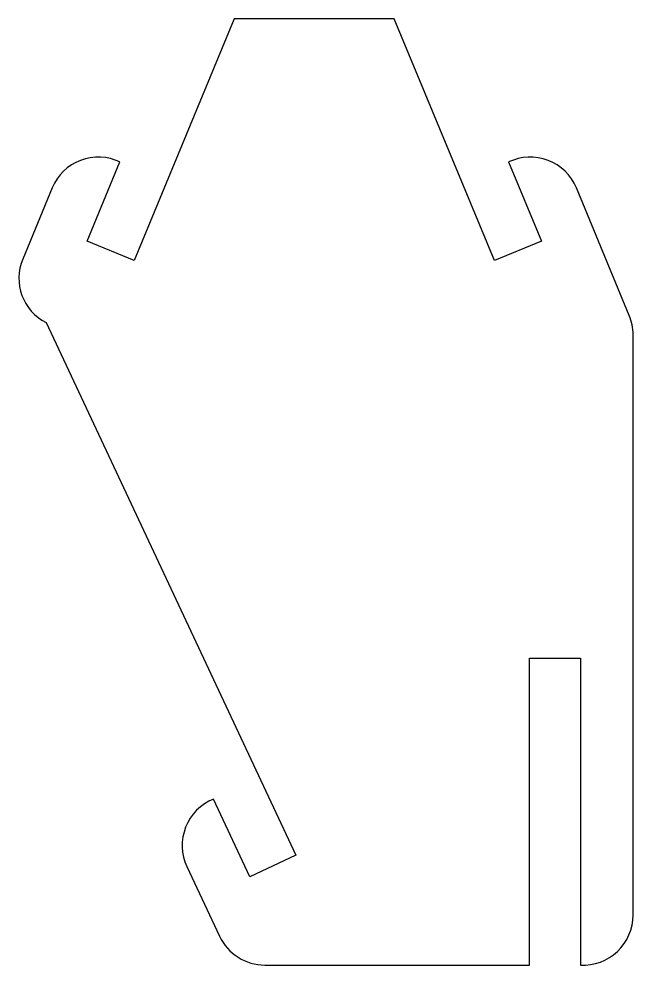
# Model space of a CAD drawing. Header units: millimetres. Extents: x -16.7 to 18, y -72.3 to -18.8.
import ezdxf

# ---------------------------------------------------------------- set-up
doc = ezdxf.new("R2010")
doc.units = ezdxf.units.MM
doc.layers.get('0').update_dxf_attribs({"linetype": 'CONTINUOUS'})

msp = doc.modelspace()

# ---------------------------------------------------------------- linework, layer by layer
msp.add_lwpolyline([(12.16, -54.943), (15.035, -54.943), (15.035, -72.289, 0.42986), (18.01, -69.468), (18.01, -36.661, 0.098491), (17.795, -35.58), (14.808, -28.368, 0.42986), (10.98, -26.9), (12.834, -31.377), (10.178, -32.477), (4.519, -18.815), (-4.519, -18.815), (-10.178, -32.477), (-12.834, -31.377), (-10.98, -26.9, 0.42986), (-14.808, -28.368), (-16.473, -32.386, 0.390218), (-15.155, -35.979), (-1.04, -66.078), (-3.642, -67.299), (-5.7, -62.911, 0.42986), (-7.196, -66.729), (-5.349, -70.667, 0.290877), (-2.791, -72.293), (12.16, -72.293)], format="xyb", close=True)

doc.saveas('drawing.dxf')
